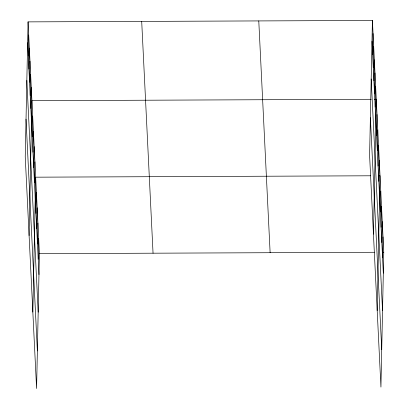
<?xml version="1.0" encoding="UTF-8"?>
<svg xmlns="http://www.w3.org/2000/svg" width="409" height="409" viewBox="0 0 409 409"><rect width="100%" height="100%" fill="white"/><g stroke="black" fill="none" stroke-linecap="round" stroke-linejoin="round"><path stroke-width="0.61" d="M28.063 21.881L25.24 156.765L36.585 388.55L39.407 253.667L28.063 21.881L372.415 20.45L383.76 252.235L380.937 387.118L369.593 155.333L372.415 20.45M28.267 55.915L28.707 35.016M28.911 69.049L29.351 48.15M29.555 82.183L29.995 61.284M30.2 95.317L30.634 74.418M30.839 108.457L31.278 87.557M29.095 235.569L31.922 100.691L371.224 99.28M32.234 136.887L32.669 115.987M32.981 152.184L33.42 131.284M33.732 167.48L34.167 146.58M34.479 182.782L34.918 161.882M32.838 312.062L35.665 177.179L370.549 175.788M35.977 213.375L36.416 192.475M36.723 228.672L37.163 207.777M37.475 243.974L37.914 223.074M38.221 259.27L38.661 238.37M372.619 54.484L373.059 33.584M373.264 67.618L373.703 46.718M373.908 80.752L374.342 59.852M374.552 93.886L374.987 72.986M375.191 107.025L375.631 86.125M373.448 234.137L376.275 99.259L374.378 99.264M376.587 135.456L377.021 114.556M377.333 150.752L377.773 129.852M378.08 166.049L378.519 145.149M378.831 181.351L379.271 160.451M377.19 310.63L380.017 175.747L378.754 175.752M380.329 211.944L380.769 191.044M381.076 227.24L381.515 206.346M381.827 242.542L382.262 221.642M382.573 257.839L383.013 236.939M39.407 253.667L374.291 252.276M382.497 252.241L383.76 252.235M371.98 41.35L383.325 273.135M371.188 78.963L382.538 310.753M370.38 117.715L381.725 349.506M258.779 20.92L270.124 252.711M141.698 21.411L153.048 253.197M27.628 42.781L38.973 274.567M26.836 80.394L38.185 312.185M26.028 119.147L37.372 350.937"/></g></svg>
